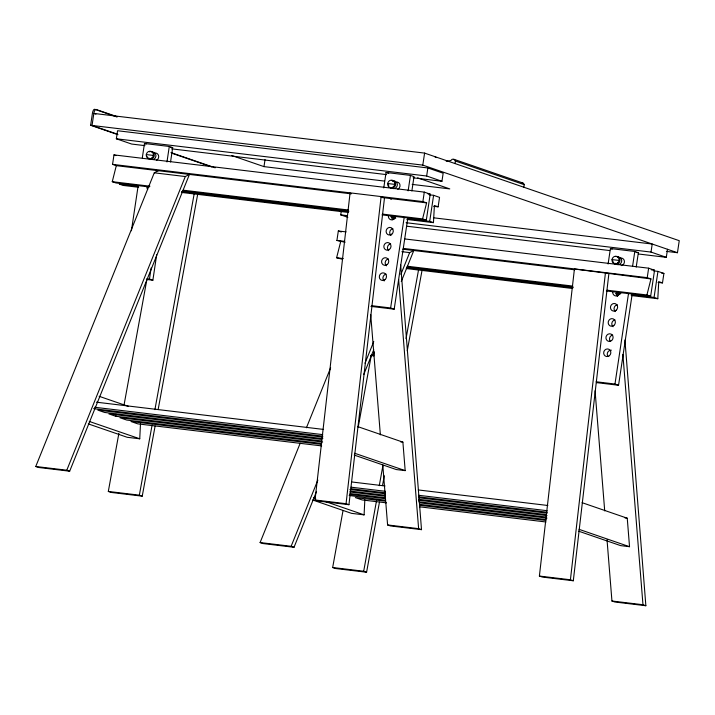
<?xml version="1.0" encoding="UTF-8"?>
<svg xmlns="http://www.w3.org/2000/svg" width="715" height="715" viewBox="0 0 715 715"><rect width="100%" height="100%" fill="white"/><g stroke="black" fill="none" stroke-linecap="round" stroke-linejoin="round"><path stroke-width="1.07" d="M88.294 423.897L127.225 437.294L139.747 438.796L140.489 423.691M312.643 499.973L351.574 513.361L364.096 514.863L364.838 499.758M406.853 219.451L433.451 222.642L434.398 205.545L438.134 206.832L439.546 197.367L433.603 195.32L429.17 194.784M631.202 295.527L657.8 298.718L658.747 281.621L662.483 282.908L663.904 273.434L657.952 271.387L653.519 270.86M348.947 504.701L346.06 503.709L381.104 196.652L384.5 197.823L348.947 504.701L317.916 500.983L315.029 499.982L350.073 192.925M608.849 273.89L573.305 580.768L542.274 577.05L539.387 576.058L574.422 269.001L650.963 278.939L646.923 294.973L607.026 290.192M573.305 580.768L570.418 579.776L605.453 272.719M117.993 134.697L90.635 125.286L92.432 113.256A4.576 1.68 -83.2 0 1 94.72 109.306L116.903 116.938M351.253 193.837L116.304 165.657L112.559 164.37L113.98 154.896L424.29 192.112L430.207 194.149L426.31 220.193L381.98 214.875M144.939 145.646L131.64 144.046L116.348 138.79L117.555 130.738L427.865 167.962L443.157 173.218L441.95 181.27L413.136 177.812M131.417 230.766L138.192 185.471M142.312 157.854L144.457 143.492L169.285 146.468L172.681 147.639L170.536 162.001M321.714 440.976L115.714 416.264L116.018 414.182M156.665 254.799L152.876 280.209L149.471 279.038L151.124 267.991M166.97 161.939L169.285 146.468M384.527 181.083L263.987 166.622L265.033 159.606M345.086 242.26L336.917 240.437L338.329 230.972L346.087 231.901M347.839 217.315L340.697 214.858L341.305 210.836M383.749 187.938L386.064 172.467L410.446 175.398L414.012 176.623L411.867 190.985M374.32 351.798L373.829 355.105L371.666 354.846M407.899 217.494L394.197 309.184L390.631 307.959L404.172 217.378M408.131 190.86L410.446 175.398M424.594 153.099L679.25 240.687L677.454 252.708L422.797 165.12L424.594 153.099L93.835 113.426L92.038 125.456L117.296 134.143M382.677 214.116L422.574 218.906L426.614 202.872L422.878 201.585L424.29 192.112M441.95 181.27L426.658 176.006L427.865 167.962M433.451 222.642L429.706 221.355L433.603 195.32M454.812 163.494C457.359 160.5 452.389 157.255 450.968 160.428L450.405 160.607M523.872 187.241L524.238 184.282L522.906 183.013L453.846 159.266M608.099 264.005L610.413 248.543L634.795 251.466L638.361 252.69L636.216 267.053M632.257 293.57L618.555 385.26L614.98 384.035L628.521 293.445M632.65 265.828L634.795 251.466M667.506 249.285L666.308 257.337L651.016 252.073L652.214 244.03L433.889 217.843M650.963 278.939L647.227 277.652L648.639 268.188L404.824 238.944M606.329 290.942L650.659 296.26L654.556 270.216L648.639 268.188M657.8 298.718L654.064 297.431L657.952 271.387M155.119 426.006L142.231 496.165L111.2 492.438L108.314 491.446L118.887 433.317M124.079 404.797L147.031 278.671M142.231 496.165L139.345 495.164L152.116 424.978M154.914 409.624L194.23 193.55M379.468 502.073L366.581 572.232L335.55 568.514L332.663 567.513L343.039 510.483M358.215 427.132L371.389 354.738M366.581 572.232L363.694 571.24L376.465 501.045M379.263 485.691L382.856 465.948M406.013 338.722L418.588 269.627M158.14 409.561L197.805 193.622M382.489 485.637L384.304 475.77M407.255 350.806L422.163 269.689M149.247 186.964L116 182.969L112.264 181.69L116.304 165.657M342.565 259.313L336.613 257.757L340.653 241.724M154.27 172.824L185.301 176.542L189.448 174.424L69.668 471.203L38.637 467.485L35.75 466.493L154.27 172.824L158.417 170.706M35.75 466.493L66.781 470.211L185.301 176.542M316.557 491.437L294.026 547.279L262.995 543.552L260.099 542.56L300.166 443.291M306.422 427.785L330.634 367.805M260.099 542.56L291.13 546.287L317.844 480.105M364.999 363.256L373.766 341.547M400.892 274.328L409.65 252.618L413.797 250.5L401.276 281.522M363.721 374.589L373.731 349.769M521.816 182.888L522.906 183.013M400.677 441.879L402.894 442.138L405.182 470.622L396.316 469.558L354.229 455.089M625.035 517.946L627.252 518.214L629.531 546.698L620.665 545.634L578.578 531.156M90.635 125.286L422.797 165.12M116.348 138.79L426.658 176.006M170.528 147.379L172.681 147.639M171.537 148.836L386.538 174.621M412.171 184.399L449.771 188.903L417.614 177.838M146.298 154.583L153.394 155.432M387.664 183.523L394.76 184.372M427.99 193.881L430.207 194.149M112.559 164.37L422.878 201.585M381.175 197.42L426.614 202.872M433.701 206.304L438.134 206.832M112.264 181.69L149.944 186.204M183.192 190.19L348.321 209.996M182.495 190.95L348.732 210.889M138.236 186.401L119.396 184.139L123.132 185.426L138.647 187.285M181.458 191.584L348.804 211.658M390.917 216.708L395.35 217.235M407.541 218.701L429.706 221.355M181.869 192.469L348.116 212.409M391.337 217.592L395.77 218.129M666.389 251.385L677.454 252.708M340.697 214.858L347.347 215.662M406.084 222.705L651.016 252.073M636.144 252.422L638.361 252.69M406.978 226.235L609.788 250.563M638.602 254.013L666.308 257.337M612.022 259.59L619.11 260.448M651.231 269.823L654.556 270.216M661.688 273.166L663.904 273.434M336.917 240.437L344.675 241.366M403.412 248.418L647.227 277.652M402.715 249.169L574.494 269.769M401.893 251.68L409.65 252.618M658.05 282.371L662.483 282.908M336.613 257.757L343.263 258.553M407.541 266.266L572.67 286.072M406.844 267.017L573.081 286.956M406.924 267.785L573.162 287.725M616.384 292.909L620.817 293.445M631.899 294.768L654.064 297.431M406.227 268.545L572.465 288.485M615.687 293.668L620.12 294.196M147.317 278.779L149.471 279.038M371.791 305.698L390.631 307.959M146.396 279.431L152.876 280.209M370.924 306.395L394.197 309.184M596.14 381.774L614.98 384.035M370.745 355.498L373.99 355.891M596.39 382.596L618.555 385.26M96.462 402.188L323.511 429.42M94.577 407.255L322.733 434.622M93.62 408.667L322.885 436.168M322.706 437.097L97.866 410.133L104.667 412.466L322.858 438.635M321.571 439.43L108.912 413.931L115.714 416.264M322.644 442.04L119.959 417.73L126.752 420.062L321.687 443.443M321.509 444.373L131.006 421.528L137.798 423.861L321.661 445.91M351.825 481.973L385.054 485.959M418.284 489.945L547.869 505.487M351.047 487.183L385.385 491.303M418.606 495.289L547.091 510.698M351.199 488.72L385.537 492.841M418.758 496.827L547.243 512.235M349.912 489.516L385.349 493.77M418.579 497.756L547.055 513.164M350.064 491.062L385.501 495.316M418.731 499.293L546.099 514.577M349.876 491.992L385.322 496.246M418.552 500.232L547.029 515.64M350.028 493.529L385.474 497.783M418.704 501.769L546.072 517.043M349.85 494.458L385.287 498.713M419.625 502.833L546.993 518.107M385.439 500.25L349.161 495.468M419.776 504.37L546.037 519.51M385.26 501.179L355.355 497.595L362.156 499.937L386.52 502.86M419.598 505.299L545.858 520.44M419.75 506.837L546.01 521.986M315.029 499.982L346.06 503.709M108.314 491.446L139.345 495.164M382.766 464.866L387.593 524.944L418.624 528.662L421.51 529.654L400.668 265.042M421.51 529.654L390.479 525.936L387.593 524.944M539.387 576.058L570.418 579.776M332.663 567.513L363.694 571.24M607.035 539.825L611.942 601.011L642.973 604.738L645.86 605.73L624.937 340M645.86 605.73L614.828 602.003L611.942 601.011M435.015 156.951L436.436 157.577M455.196 160.938L524.247 184.684M610.413 248.543L612.201 249.151M386.064 172.467L388.737 173.388M646.923 294.973L650.659 296.26M422.574 218.906L426.31 220.193M231.821 155.557L263.987 166.622M117.26 116.742L96.132 109.475A4.576 1.68 -83.2 0 0 93.835 113.426L95.944 114.15M144.457 143.492L146.164 144.081M170.957 152.599L215.161 167.802M171.654 153.153L211.649 166.908M338.329 230.972L341.287 231.991M113.98 154.896L115.946 155.575M582.09 502.681L627.252 518.214M357.741 426.614L402.894 442.138M579.025 529.323L629.531 546.698M354.676 453.256L405.182 470.622M99.117 396.298L128.512 406.406M313.59 497.488L315.699 498.212M325.164 501.474L364.096 514.863M89.241 421.421L139.747 438.796M291.13 546.287L294.026 547.279M66.781 470.211L69.668 471.203M617.975 293.257L618.153 295.483M622.881 354.434L642.973 604.738M595.068 390.765L604.711 510.903M393.616 217.181L393.795 219.407M398.621 279.476L418.624 528.662M370.719 314.689L380.362 434.836M450.396 160.571A19.135 17.741 -71 0 1 446.196 161.215M149.417 151.812A3.843 3.557 -71 0 1 154.056 153.779A3.843 3.557 -71 0 1 151.982 158.793A3.843 3.557 -71 0 1 147.344 156.826M152.027 152.116A3.843 3.557 -71 0 1 153.68 159.382M150.928 159.436A3.843 3.557 -71 0 1 149.489 158.265M390.944 199.53A3.843 3.557 -71 0 1 391.427 198.654M395.502 216.493A3.843 3.557 -71 0 1 391.391 219.854A3.843 3.557 -71 0 1 388.406 215.644M397.048 181.976A3.843 3.557 -71 0 1 397.763 189.261M384.205 280.968A3.843 3.557 -71 0 1 386.091 274.131M388.728 250.661A3.843 3.557 -71 0 1 390.622 243.833M153.823 153.323A3.843 3.557 -71 0 1 158.462 155.289A3.843 3.557 -71 0 1 156.388 160.312M156.192 170.447A3.843 3.557 -71 0 1 156.415 171.403M147.665 189.493A3.843 3.557 -71 0 1 147.031 186.695M386.466 265.819A3.843 3.557 -71 0 1 388.361 258.982M390.998 235.512A3.843 3.557 -71 0 1 392.884 228.675M392.615 219.675A3.843 3.557 -71 0 1 392.24 215.903M392.481 181.333A3.843 3.557 -71 0 1 397.334 184.256A3.843 3.557 -71 0 1 393.196 188.608M391.695 180.475A3.843 3.557 -71 0 1 395.654 184.166A3.843 3.557 -71 0 1 391.498 188.027M390.596 187.786A3.843 3.557 -71 0 1 389.8 187.312M388.71 185.766A3.843 3.557 -71 0 1 388.495 184.81M619.851 292.569A3.843 3.557 -71 0 1 615.74 295.93A3.843 3.557 -71 0 1 612.764 291.711M620.468 258.07A3.843 3.557 -71 0 1 624.409 261.27A3.843 3.557 -71 0 1 621.21 265.605M607.911 356.347A3.843 3.557 -71 0 1 611.388 350.18M613.086 326.737A3.843 3.557 -71 0 1 614.98 319.9M610.172 341.198A3.843 3.557 -71 0 1 612.71 335.049M615.347 311.588A3.843 3.557 -71 0 1 617.242 304.751M617.608 296.439A3.843 3.557 -71 0 1 616.598 291.979M617.742 257.123A3.843 3.557 -71 0 1 621.684 260.323A3.843 3.557 -71 0 1 618.484 264.666M617.546 264.684A3.843 3.557 -71 0 1 615.204 263.272M616.044 256.542A3.843 3.557 -71 0 1 619.959 260.734A3.843 3.557 -71 0 1 614.954 263.862M614.149 263.379A3.843 3.557 -71 0 1 613.506 262.691M613.059 261.833A3.843 3.557 -71 0 1 612.844 260.877M151.955 157.988A3.843 3.557 -71 0 0 151.312 151.464A3.843 3.557 -71 0 0 146.271 155.575A3.843 3.557 -71 0 0 151.955 157.988M385.01 279.654A3.843 3.557 -71 0 0 384.366 273.121A3.843 3.557 -71 0 0 379.325 277.241A3.843 3.557 -71 0 0 385.01 279.654M387.271 264.496A3.843 3.557 -71 0 0 386.627 257.972A3.843 3.557 -71 0 0 381.587 262.092A3.843 3.557 -71 0 0 387.271 264.496M389.532 249.347A3.843 3.557 -71 0 0 388.889 242.823A3.843 3.557 -71 0 0 383.857 246.943A3.843 3.557 -71 0 0 389.532 249.347M391.802 234.198A3.843 3.557 -71 0 0 391.159 227.674A3.843 3.557 -71 0 0 386.118 231.785A3.843 3.557 -71 0 0 391.802 234.198M393.322 186.928A3.843 3.557 -71 0 0 392.678 180.403A3.843 3.557 -71 0 0 387.646 184.515A3.843 3.557 -71 0 0 393.322 186.928M609.359 355.721A3.843 3.557 -71 0 0 608.715 349.197A3.843 3.557 -71 0 0 603.675 353.308A3.843 3.557 -71 0 0 609.359 355.721M611.62 340.572A3.843 3.557 -71 0 0 610.976 334.039A3.843 3.557 -71 0 0 605.945 338.159A3.843 3.557 -71 0 0 611.62 340.572M613.89 325.423A3.843 3.557 -71 0 0 613.247 318.89A3.843 3.557 -71 0 0 608.206 323.01A3.843 3.557 -71 0 0 613.89 325.423M616.151 310.265A3.843 3.557 -71 0 0 615.508 303.741A3.843 3.557 -71 0 0 610.467 307.861A3.843 3.557 -71 0 0 616.151 310.265M617.671 262.995A3.843 3.557 -71 0 0 617.027 256.471A3.843 3.557 -71 0 0 611.995 260.591A3.843 3.557 -71 0 0 617.671 262.995"/></g></svg>
